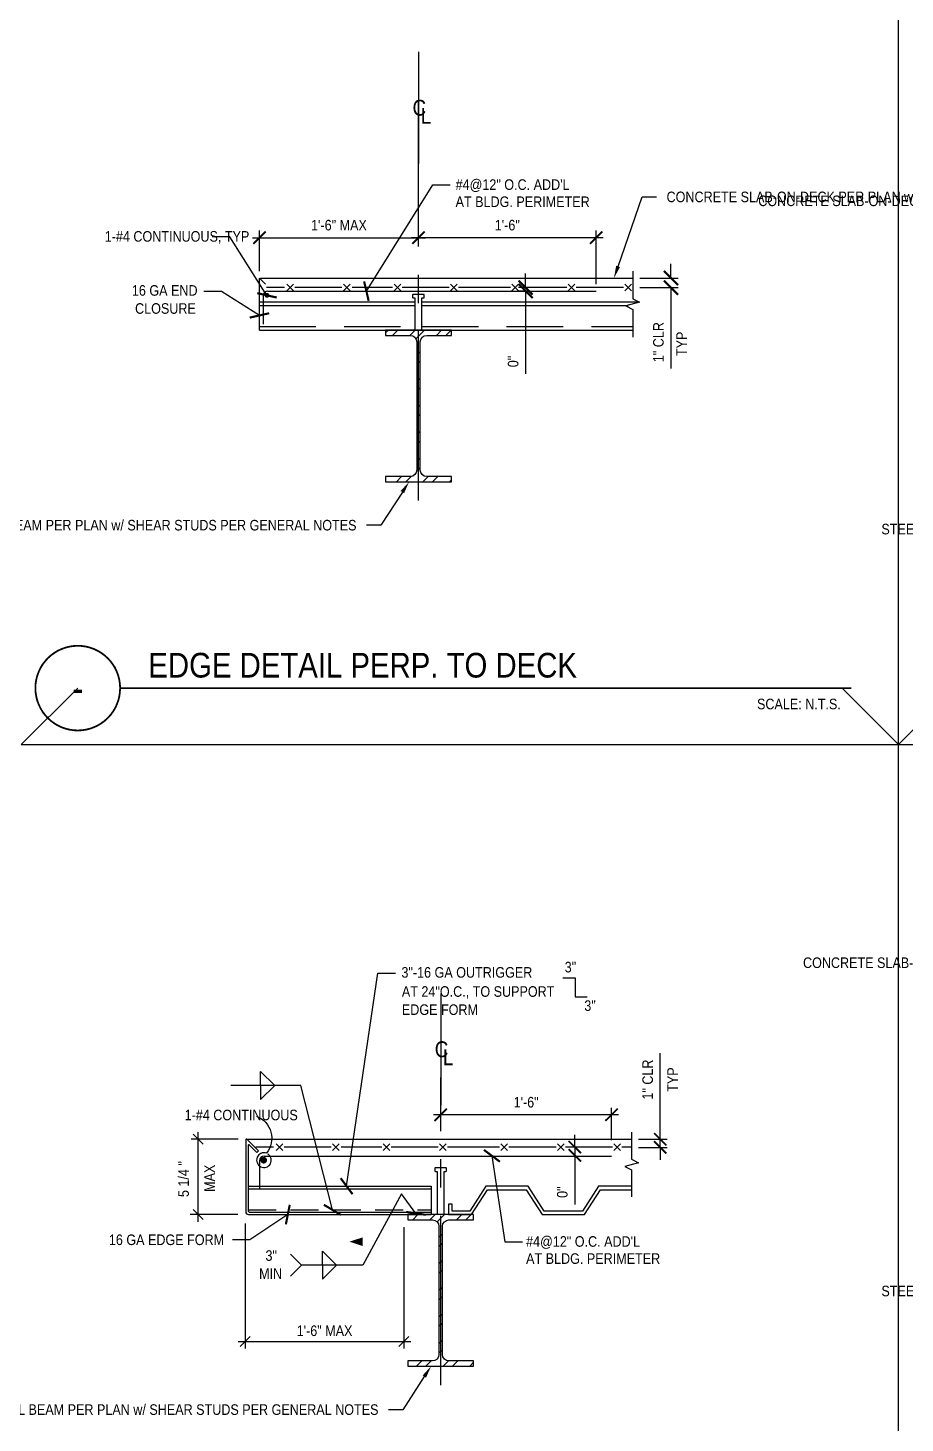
# Model space of a CAD drawing. Header units: inches. Extents: x -16404 to 14624, y -1591 to 16152.
# Drawn here: x -15611.1 to -15517.9, y 7735.9 to 7884.2 of the extents above; entities that cross this region are included whole.
import ezdxf
from ezdxf import colors
from ezdxf.entities.mleader import LeaderData, LeaderLine
from ezdxf.enums import TextEntityAlignment as Align
from ezdxf.math import Vec2, Vec3

# ---------------------------------------------------------------- set-up
doc = ezdxf.new("R2010")
doc.units = ezdxf.units.IN
doc.header["$LTSCALE"] = 24
doc.header["$MEASUREMENT"] = 0
for name, pattern in [('CENTER2', [1.125, 0.75, -0.125, 0.125, -0.125]), ('DASHED2', [0.375, 0.25, -0.125]), ('HIDDEN', [0.375, 0.25, -0.125]), ('HIDDEN2', [0.1875, 0.125, -0.0625])]:
    doc.linetypes.add(name, pattern=pattern)
doc.layers.get('0').update_dxf_attribs({"linetype": 'CONTINUOUS'})
doc.layers.get('DefPoints').update_dxf_attribs({"color": 251, "linetype": 'CONTINUOUS'})
for name, color, linetype in [('S-ANNO-DIMS', 2, 'CONTINUOUS'), ('S-ANNO-NOTE', 4, 'CONTINUOUS'), ('S-BOLT', 2, 'CONTINUOUS'), ('S-BREAK', 2, 'CONTINUOUS'), ('S-GRID', 1, 'CENTER2'), ('S-REBAR', 7, 'CONTINUOUS'), ('S-STEEL', 4, 'CONTINUOUS')]:
    doc.layers.add(name, color=color, linetype=linetype)
doc.layers.add('S-ANNO-GRID-NONPLOT', color=251, linetype='CONTINUOUS', plot=False)
doc.layers.add('S-HATCH1', color=1, linetype='CONTINUOUS', transparency=0.5)
doc.styles.add('Arial', font='arial.ttf', dxfattribs={"width": 0.85})
doc.dimstyles.new('DIM-12$0', dxfattribs={"dimscale": 12, "dimtxt": 0.09375, "dimasz": 0.109375, "dimexe": 0.0625, "dimexo": 0.0625, "dimgap": 0.0625, "dimtad": 1, "dimdec": 4, "dimzin": 11, "dimdsep": 46, "dimlunit": 4, "dimtxsty": 'Arial', "dimblk": 'ARCHTICK', "dimblk1": 'ARCHTICK', "dimblk2": 'ARCHTICK', "dimsah": 1, "dimcen": 0.125, "dimdle": 0.0625, "dimclrd": 256, "dimclre": 256, "dimclrt": 4, "dimadec": 0, "dimazin": 0, "dimtfac": 0.75, "dimtdec": 4, "dimtofl": 0, "dimtmove": 0, "dimatfit": 3, "dimldrblk": 'ARCHTICK', "dimfxl": 1, "dimfrac": 1, "dimtolj": 1, "dimtzin": 11, "dimarcsym": 0})
doc.dimstyles.new('DIM-12$7', dxfattribs={"dimscale": 12, "dimtxt": 0.09375, "dimasz": 0.125, "dimexe": 0.0625, "dimexo": 0.0625, "dimgap": 0.0625, "dimtad": 1, "dimdec": 4, "dimzin": 11, "dimdsep": 46, "dimlunit": 4, "dimtxsty": 'Arial', "dimblk": 'ARCHTICK', "dimcen": 0.125, "dimclrd": 256, "dimclre": 256, "dimclrt": 4, "dimadec": 0, "dimazin": 0, "dimtfac": 0.75, "dimtdec": 4, "dimtofl": 0, "dimtmove": 0, "dimatfit": 3, "dimldrblk": 'ARCHTICK', "dimfxl": 1, "dimfrac": 1, "dimtolj": 1, "dimtzin": 11, "dimarcsym": 0})
doc.dimstyles.new('DIM-12_Se', dxfattribs={"dimscale": 12, "dimtxt": 0.09375, "dimasz": 0.109375, "dimexe": 0.0625, "dimexo": 0.0625, "dimgap": 0.0625, "dimtad": 1, "dimdec": 4, "dimzin": 11, "dimdsep": 46, "dimlunit": 4, "dimtxsty": 'Arial', "dimblk": 'ARCHTICK', "dimcen": 0.125, "dimdle": 0.0625, "dimclrd": 256, "dimclre": 256, "dimclrt": 4, "dimadec": 0, "dimazin": 0, "dimtfac": 0.75, "dimtdec": 4, "dimtmove": 0, "dimatfit": 3, "dimfxl": 1, "dimfrac": 1, "dimtolj": 1, "dimtzin": 0, "dimarcsym": 0})

# ---------------------------------------------------------------- blocks, each defined once
blk = doc.blocks.new('_ARCHTICK')
at = {"color": 0, "linetype": 'ByBlock', "const_width": 0.15}
blk.add_lwpolyline([(-0.5, -0.5), (0.5, 0.5)], dxfattribs=at)
blk = doc.blocks.new('*D2207')
at = {"layer": 'DefPoints', "color": 0, "transparency": 16777216}
for p in [(-15567.28365387546, 7768.645623859916), (-15567.28365387546, 7768.645623859916), (-15549.12577620476, 7765.199669774657)]:
    blk.add_point(p, dxfattribs=at)
at = {"layer": 'S-ANNO-DIMS', "lineweight": -2, "transparency": 16777216}
for p, q in [((-15548.37577620476, 7768.645623859916), (-15568.03365387546, 7768.645623859916)), ((-15549.12577620476, 7765.949669774657), (-15549.12577620476, 7769.395623859916))]:
    blk.add_line(p, q, dxfattribs=at)
at = {"layer": 'S-ANNO-DIMS', "lineweight": -2, "transparency": 16777216, "xscale": 1.3125, "yscale": 1.3125, "zscale": 1.3125, "rotation": 180}
blk.add_blockref('_ARCHTICK', (-15567.28365387546, 7768.645623859916), dxfattribs=at)
at = {"layer": 'S-ANNO-DIMS', "lineweight": -2, "transparency": 16777216, "xscale": 1.3125, "yscale": 1.3125, "zscale": 1.3125}
blk.add_blockref('_ARCHTICK', (-15549.12577620476, 7768.645623859916), dxfattribs=at)
at = {"layer": 'S-ANNO-DIMS', "color": 4, "transparency": 16777216, "insert": (-15558.20471504011, 7769.970018471103), "char_height": 1.125, "attachment_point": 5, "style": 'Arial'}
blk.add_mtext('\\A1;1\'-6"', dxfattribs=at)
blk = doc.blocks.new('*D2208')
at = {"layer": 'DefPoints', "color": 0, "transparency": 16777216}
for p in [(-15569.64408357441, 7861.889608671833), (-15569.64408357441, 7861.889608671833), (-15550.77162009023, 7856.208190434157)]:
    blk.add_point(p, dxfattribs=at)
at = {"layer": 'S-ANNO-DIMS', "lineweight": -2, "transparency": 16777216}
for p, q in [((-15550.02162009023, 7861.889608671833), (-15570.39408357441, 7861.889608671833)), ((-15550.77162009023, 7856.958190434157), (-15550.77162009023, 7862.639608671833))]:
    blk.add_line(p, q, dxfattribs=at)
at = {"layer": 'S-ANNO-DIMS', "lineweight": -2, "transparency": 16777216, "xscale": 1.3125, "yscale": 1.3125, "zscale": 1.3125, "rotation": 180}
blk.add_blockref('_ARCHTICK', (-15569.64408357441, 7861.889608671833), dxfattribs=at)
at = {"layer": 'S-ANNO-DIMS', "lineweight": -2, "transparency": 16777216, "xscale": 1.3125, "yscale": 1.3125, "zscale": 1.3125}
blk.add_blockref('_ARCHTICK', (-15550.77162009023, 7861.889608671833), dxfattribs=at)
at = {"layer": 'S-ANNO-DIMS', "color": 4, "transparency": 16777216, "insert": (-15560.20785183232, 7863.21400328302), "char_height": 1.125, "attachment_point": 5, "style": 'Arial'}
blk.add_mtext('\\A1;1\'-6"', dxfattribs=at)
blk = doc.blocks.new('*D961')
at = {"layer": 'DefPoints', "color": 0, "transparency": 16777216}
for p in [(-15558.2597225907, 7856.20819043416), (-15557.44621832403, 7856.583192099554), (-15557.44621832403, 7856.20819043416)]:
    blk.add_point(p, dxfattribs=at)
at = {"layer": 'S-ANNO-DIMS', "lineweight": -2, "transparency": 16777216}
for p, q in [((-15558.2597225907, 7856.583192099554), (-15558.2597225907, 7858.083192099554)), ((-15558.19621832403, 7856.583192099554), (-15559.0097225907, 7856.583192099554)), ((-15558.19621832403, 7856.20819043416), (-15559.0097225907, 7856.20819043416)), ((-15558.2597225907, 7856.20819043416), (-15558.2597225907, 7847.425100544074))]:
    blk.add_line(p, q, dxfattribs=at)
at = {"layer": 'S-ANNO-DIMS', "lineweight": -2, "transparency": 16777216, "xscale": 1.5, "yscale": 1.5, "zscale": 1.5}
for p, rotation in [((-15558.2597225907, 7856.583192099554), 270), ((-15558.2597225907, 7856.20819043416), 90)]:
    blk.add_blockref('_ARCHTICK', p, dxfattribs=dict(at, rotation=rotation))
at = {"layer": 'S-ANNO-DIMS', "color": 4, "transparency": 16777216, "insert": (-15559.58411720188, 7848.724650765768), "char_height": 1.125, "attachment_point": 5, "rotation": 90, "style": 'Arial'}
blk.add_mtext('\\A1;0"', dxfattribs=at)
blk = doc.blocks.new('*D962')
at = {"layer": 'DefPoints', "color": 0, "transparency": 16777216}
for p in [(-15546.86994357441, 7857.594668206601), (-15546.86994357441, 7856.583192099554), (-15542.81226264691, 7856.583192099554)]:
    blk.add_point(p, dxfattribs=at)
at = {"layer": 'S-ANNO-DIMS', "lineweight": -2, "transparency": 16777216}
for p, q in [((-15542.81226264691, 7857.594668206601), (-15542.81226264691, 7859.094668206601)), ((-15546.11994357441, 7857.594668206601), (-15542.06226264691, 7857.594668206601)), ((-15546.11994357441, 7856.583192099554), (-15542.06226264691, 7856.583192099554)), ((-15542.81226264691, 7856.583192099554), (-15542.81226264691, 7847.98488463025))]:
    blk.add_line(p, q, dxfattribs=at)
at = {"layer": 'S-ANNO-DIMS', "lineweight": -2, "transparency": 16777216, "xscale": 1.5, "yscale": 1.5, "zscale": 1.5}
for p, rotation in [((-15542.81226264691, 7857.594668206601), 270), ((-15542.81226264691, 7856.583192099554), 90)]:
    blk.add_blockref('_ARCHTICK', p, dxfattribs=dict(at, rotation=rotation))
at = {"layer": 'S-ANNO-DIMS', "color": 4, "transparency": 16777216, "insert": (-15544.14394750365, 7850.784038364905), "char_height": 1.125, "attachment_point": 5, "rotation": 90, "style": 'Arial'}
blk.add_mtext('\\A1;1" CLR', dxfattribs=at)
blk = doc.blocks.new('CL-V12')
at = {"layer": 'DefPoints'}
blk.add_line((0, 5.936025320726912), (0, -5.936025320726912), dxfattribs=at)
at = {"layer": 'S-ANNO-NOTE', "color": 4, "char_height": 1.6875, "attachment_point": 5, "style": 'Arial'}
for s, insert, width in [('C', (0.0879226104952977, 0), 1.384716916780355), ('L', (0.7932882397290086, -0.8449597052604076), 1.059878922237381)]:
    blk.add_mtext(s, dxfattribs=dict(at, insert=insert, width=width))
blk = doc.blocks.new('_DotBlank')
at = {"color": 0, "lineweight": -2}
blk.add_line((-0.5, 0), (-1, 0), dxfattribs=at)
blk.add_circle((0, 0), 0.5, dxfattribs=at)
blk = doc.blocks.new('*U332')
at = {"const_width": 0.1875}
for points in [[(-4.5, 1.2e-15, -1), (4.5, 0, 3.732050807568882)], [(-4.5, 0, 1), (4.5, 0, -3.732050807568882)]]:
    blk.add_lwpolyline(points, format="xyb", dxfattribs=at)
blk.add_lwpolyline([(4.5, 0), (82.20909887525063, 0)], dxfattribs=at)
blk.add_circle((0, 0), 4.5)
at = {"style": 'Arial', "width": 0.85}
for tag, p in [('DWG_TITLE_1', (7.5, 6.1875)), ('DWG_TITLE_2', (7.5, 2.4375))]:
    blk.add_attdef(tag, text='', height=2.625, dxfattribs=at).set_placement(p, align=Align.MIDDLE_LEFT)
blk.add_attdef('#', text='', height=3, dxfattribs=at).set_placement((0, 0), align=Align.MIDDLE_CENTER)
blk.add_attdef('SCALE', text='', height=1.125, dxfattribs=at).set_placement((81.08409887525063, -1.125), align=Align.TOP_RIGHT)
blk = doc.blocks.new('W16x45')
at = {"layer": 'S-HATCH1'}
h = blk.add_hatch(dxfattribs=at)
h.set_pattern_fill('STEEL', color=256, scale=16, style=0)
h.set_pattern_definition([(45, (-250.4607083155943, -107.3444358688484), (-1.414213562373095, 1.414213562373095), []), (45, (-250.4607083155943, -106.3444358688484), (-1.414213562373095, 1.414213562373095), [])])
edge = h.paths.add_edge_path()
edge.add_line((3.499999743215994, -8.062499907108759), (3.499999743215994, -7.499999907108759))
edge.add_line((3.499999743215994, -7.499999907108759), (0.8749997432159944, -7.499999907108759))
edge.add_arc((0.8749997432159944, -6.812499907108759), 0.6875, 180, 270, ccw=False)
edge.add_line((0.1874997432159944, -6.812499907108759), (0.1874997432159944, 6.812500092891241))
edge.add_arc((0.8749997432159944, 6.812500092891241), 0.6875, 90, 180, ccw=False)
edge.add_line((0.8749997432159944, 7.500000092891241), (3.499999743215994, 7.500000092891241))
edge.add_line((3.499999743215994, 7.500000092891241), (3.499999743215994, 8.062500092891241))
edge.add_line((3.499999743215994, 8.062500092891241), (-3.500000256784006, 8.062500092891241))
edge.add_line((-3.500000256784006, 8.062500092891241), (-3.500000256784006, 7.500000092891241))
edge.add_line((-3.500000256784006, 7.500000092891241), (-0.8750002567840056, 7.500000092891241))
edge.add_arc((-0.8750002567840056, 6.812500092891241), 0.6875, 0, 90, ccw=False)
edge.add_line((-0.1875002567840056, 6.812500092891241), (-0.1875002567840056, -6.812499907108759))
edge.add_arc((-0.8750002567840056, -6.812499907108759), 0.6875, -90, 0, ccw=False)
edge.add_line((-0.8750002567840056, -7.499999907108759), (-3.500000256784006, -7.499999907108759))
edge.add_line((-3.500000256784006, -7.499999907108759), (-3.500000256784006, -8.062499907108759))
edge.add_line((-3.500000256784006, -8.062499907108759), (3.499999743215994, -8.062499907108759))
at = {"layer": 'S-STEEL'}
blk.add_lwpolyline([(3.499999743215994, -8.062499907108759), (3.499999743215994, -7.499999907108759), (0.8749997432159944, -7.499999907108759, -0.4142135623730958), (0.1874997432159944, -6.812499907108759), (0.1874997432159944, 6.812500092891241, -0.4142135623730958), (0.8749997432159944, 7.500000092891241), (3.499999743215994, 7.500000092891241), (3.499999743215994, 8.062500092891241), (-3.500000256784006, 8.062500092891241), (-3.500000256784006, 7.500000092891241), (-0.8750002567840056, 7.500000092891241, -0.4142135623730952), (-0.1875002567840056, 6.812500092891241), (-0.1875002567840056, -6.812499907108759, -0.4142135623730952), (-0.8750002567840056, -7.499999907108759), (-3.500000256784006, -7.499999907108759), (-3.500000256784006, -8.062499907108759)], format="xyb", close=True, dxfattribs=at)
blk = doc.blocks.new('*D2230')
at = {"layer": 'DefPoints', "color": 0, "transparency": 16777216}
for p in [(-15547.00151387544, 7766.039470102153), (-15547.00151387544, 7765.176601317372), (-15543.95558869582, 7766.039470102153)]:
    blk.add_point(p, dxfattribs=at)
at = {"layer": 'S-ANNO-DIMS', "lineweight": -2, "transparency": 16777216}
for p, q in [((-15543.95558869582, 7766.039470102153), (-15543.95558869582, 7775.184159551087)), ((-15546.25151387544, 7766.039470102153), (-15543.20558869582, 7766.039470102153)), ((-15546.25151387544, 7765.176601317372), (-15543.20558869582, 7765.176601317372)), ((-15543.95558869582, 7765.176601317372), (-15543.95558869582, 7766.039470102153)), ((-15543.95558869582, 7765.176601317372), (-15543.95558869582, 7763.864101317372))]:
    blk.add_line(p, q, dxfattribs=at)
at = {"layer": 'S-ANNO-DIMS', "lineweight": -2, "transparency": 16777216, "xscale": 1.3125, "yscale": 1.3125, "zscale": 1.3125}
for p, rotation in [((-15543.95558869582, 7766.039470102153), 270), ((-15543.95558869582, 7765.176601317372), 90)]:
    blk.add_blockref('_ARCHTICK', p, dxfattribs=dict(at, rotation=rotation))
at = {"layer": 'S-ANNO-DIMS', "color": 4, "transparency": 16777216, "char_height": 1.125, "attachment_point": 5, "rotation": 90, "style": 'Arial'}
for s, insert in [('\\A1;1" CLR', (-15545.28727355256, 7772.385005816438)), ('\\A1;TYP', (-15542.64308869581, 7772.385005816438))]:
    blk.add_mtext(s, dxfattribs=dict(at, insert=insert))
blk = doc.blocks.new('*D2231')
at = {"layer": 'DefPoints', "color": 0, "transparency": 16777216}
for p in [(-15553.03041157977, 7765.199669774661), (-15553.03041157977, 7764.33680098988), (-15553.03041157977, 7764.33680098988)]:
    blk.add_point(p, dxfattribs=at)
at = {"layer": 'S-ANNO-DIMS', "lineweight": -2, "transparency": 16777216}
for p, q in [((-15553.03041157977, 7765.199669774661), (-15553.03041157977, 7766.512169774661)), ((-15553.03041157977, 7765.199669774661), (-15553.03041157977, 7764.33680098988)), ((-15553.03041157977, 7764.33680098988), (-15553.03041157977, 7759.11270054649))]:
    blk.add_line(p, q, dxfattribs=at)
at = {"layer": 'S-ANNO-DIMS', "lineweight": -2, "transparency": 16777216, "xscale": 1.3125, "yscale": 1.3125, "zscale": 1.3125}
for p, rotation in [((-15553.03041157977, 7765.199669774661), 270), ((-15553.03041157977, 7764.33680098988), 90)]:
    blk.add_blockref('_ARCHTICK', p, dxfattribs=dict(at, rotation=rotation))
at = {"layer": 'S-ANNO-DIMS', "color": 4, "transparency": 16777216, "insert": (-15554.35480619095, 7760.412250768185), "char_height": 1.125, "attachment_point": 5, "rotation": 90, "style": 'Arial'}
blk.add_mtext('\\A1;0"', dxfattribs=at)
blk = doc.blocks.new('*D2232')
at = {"layer": 'DefPoints', "color": 0, "transparency": 16777216}
for p in [(-15569.64408357441, 7861.889608671833), (-15569.64408357441, 7861.889608671833), (-15586.54393757441, 7857.594683206596)]:
    blk.add_point(p, dxfattribs=at)
at = {"layer": 'S-ANNO-DIMS', "lineweight": -2, "transparency": 16777216}
for p, q in [((-15587.29393757441, 7861.889608671833), (-15568.89408357441, 7861.889608671833)), ((-15586.54393757441, 7858.344683206596), (-15586.54393757441, 7862.639608671833))]:
    blk.add_line(p, q, dxfattribs=at)
at = {"layer": 'S-ANNO-DIMS', "lineweight": -2, "transparency": 16777216, "xscale": 1.3125, "yscale": 1.3125, "zscale": 1.3125, "rotation": 180}
blk.add_blockref('_ARCHTICK', (-15586.54393757441, 7861.889608671833), dxfattribs=at)
at = {"layer": 'S-ANNO-DIMS', "lineweight": -2, "transparency": 16777216, "xscale": 1.3125, "yscale": 1.3125, "zscale": 1.3125}
blk.add_blockref('_ARCHTICK', (-15569.64408357441, 7861.889608671833), dxfattribs=at)
at = {"layer": 'S-ANNO-DIMS', "color": 4, "transparency": 16777216, "insert": (-15578.09401057441, 7863.21400328302), "char_height": 1.125, "attachment_point": 5, "style": 'Arial'}
blk.add_mtext('\\A1;1\'-6" MAX', dxfattribs=at)
blk = doc.blocks.new('Se_24x36_DETAILS_GRID')
for p, q in [((23.30227471881284, 7.666666666666725), (23.30227471881284, 15.3333333333334)), ((15.53484981254195, 7.666666666666777), (16.034849812564, 8.166666666688936)), ((23.3022747188129, 7.666666666666777), (23.80227471883495, 8.166666666688936)), ((15.53484981254189, 7.666666666666725), (23.30227471881284, 7.666666666666721)), ((23.30227471881284, 7.666666666666725), (31.06969962508379, 7.666666666666721)), ((23.30227471881284, 5.151434834260726e-14), (23.30227471881284, 7.666666666666725))]:
    blk.add_line(p, q)
at = {"linetype": 'DASHED2', "ltscale": 0.5}
blk.add_line((23.30227471881284, 7.66666666666672), (22.80227471879079, 8.166666666688881), dxfattribs=at)

msp = doc.modelspace()

# ---------------------------------------------------------------- linework, layer by layer
at = {"layer": 'S-ANNO-DIMS'}
for p, q in [((-15593.5798834397, 7766.569800188044), (-15592.51922326791, 7765.509140016285)), ((-15593.0495533538, 7757.255045085337), (-15593.0495533538, 7766.78947010215)), ((-15588.80309987545, 7766.03947010215), (-15593.7995533538, 7766.03947010215)), ((-15588.8348350852, 7758.048771788111), (-15593.89378856355, 7758.048771788111)), ((-15592.51922326791, 7757.518441702216), (-15593.5798834397, 7758.579101874005)), ((-15588.05309987545, 7757.09487318743), (-15588.05309987545, 7743.803047987581)), ((-15571.19699587545, 7756.698902616458), (-15571.19699587545, 7743.803047987581)), ((-15588.80309987545, 7744.553047987581), (-15570.44699587545, 7744.553047987581)), ((-15588.58342996135, 7744.022717901687), (-15587.52276978956, 7745.083378073475)), ((-15570.66666578955, 7745.083378073475), (-15571.72732596134, 7744.022717901687))]:
    msp.add_line(p, q, dxfattribs=at)
at = {"layer": 'S-ANNO-NOTE'}
for points in [[(-15586.42510309536, 7771.75565967174), (-15586.42510309536, 7773.25565967174), (-15584.92510309536, 7771.75565967174)], [(-15586.42510309536, 7771.75565967174), (-15586.42510309536, 7770.25565967174), (-15584.92510309536, 7771.75565967174)], [(-15547.00151387544, 7766.78947010215), (-15547.00151387544, 7763.911686359329), (-15546.27707033756, 7763.543303747668), (-15547.72595883941, 7763.155074293004), (-15547.00151387544, 7762.786686359329), (-15547.00151387544, 7759.908902616479)], [(-15583.26000734523, 7751.481434430148), (-15582.08342002018, 7752.658021755203), (-15583.26000734523, 7753.834609080258)], [(-15579.8417412258, 7752.658021755203), (-15579.8417412258, 7754.158021755203), (-15578.3417412258, 7752.658021755203)], [(-15579.8417412258, 7752.658021755203), (-15579.8417412258, 7751.158021755203), (-15578.3417412258, 7752.658021755203)]]:
    msp.add_lwpolyline(points, dxfattribs=at)
at = {"layer": 'S-ANNO-NOTE', "color": 2}
msp.add_lwpolyline([(-15586.84374605317, 7768.480397736282, -0.5135644498658031), (-15585.80631534348, 7764.561325788271, 2.102326879691184), (-15585.38088569697, 7763.420561349841, 0.3827383895596289), (-15585.65968193917, 7764.488042809512)], format="xyb", dxfattribs=at)
at = {"layer": 'S-ANNO-NOTE'}
msp.add_lwpolyline([(-15576.97640107048, 7755.144991540211, 0, 0.9375, 0), (-15575.56686213927, 7755.144991540211, 0, 0, 0), (-15575.56686213927, 7752.658021755203, 0, 0, 0)], format="xyseb", dxfattribs=at)
at = {"layer": 'S-BOLT'}
msp.add_lwpolyline([(-15566.9147278755, 7758.033902616479), (-15566.9147278755, 7762.623459102156), (-15566.7272278755, 7762.623459102156, 0.414214), (-15566.6647278755, 7762.685959102156), (-15566.6647278755, 7762.935959102156, 0.414214), (-15566.7272278755, 7762.998459102156), (-15566.9147278755, 7762.998459102156), (-15567.8522278755, 7762.998459102156, 0.414214), (-15567.9147278755, 7762.935959102156), (-15567.9147278755, 7762.685959102156, 0.414214), (-15567.8522278755, 7762.623459102156), (-15567.6647278755, 7762.623459102156), (-15567.6647278755, 7758.033902616479)], format="xyb", dxfattribs=at)
at = {"layer": 'S-BREAK'}
msp.add_lwpolyline([(-15546.8699435744, 7858.344668206598), (-15546.8699435744, 7855.389852706597), (-15546.14550003656, 7855.021470094957), (-15547.59438853831, 7854.633240640297), (-15546.8699435744, 7854.264852706597), (-15546.8699435744, 7851.310037206596)], dxfattribs=at)
at = {"layer": 'S-GRID', "color": 1, "linetype": 'CENTER2'}
for p, q in [((-15569.64408357441, 7833.935037206596), (-15569.64408357441, 7876.400322206594)), ((-15567.28365387546, 7739.908902616479), (-15567.28365387546, 7772.593745477573))]:
    msp.add_line(p, q, dxfattribs=at)
at = {"layer": 'S-REBAR', "linetype": 'Continuous'}
for p, q in [((-15586.13593344723, 7855.708190434157), (-15586.13593344723, 7852.682787487486)), ((-15585.63593344723, 7856.208190434157), (-15550.77162009023, 7856.208190434157)), ((-15586.53672687684, 7763.756612110082), (-15586.53672687684, 7760.731209163411)), ((-15586.03672687684, 7764.256612110082), (-15549.12577620476, 7764.256612110082))]:
    msp.add_line(p, q, dxfattribs=at)
at = {"layer": 'S-REBAR'}
for p, q in [((-15583.87885947924, 7856.583192099551), (-15585.77913632346, 7856.583192099551)), ((-15583.62571080379, 7856.229638708958), (-15582.9186040226, 7856.936745490143)), ((-15582.9186040226, 7856.229638708958), (-15583.62571080379, 7856.936745490143)), ((-15577.7721574132, 7856.583192099551), (-15582.7721574132, 7856.583192099551)), ((-15577.62571080379, 7856.229638708958), (-15576.9186040226, 7856.936745490143)), ((-15576.9186040226, 7856.229638708958), (-15577.62571080379, 7856.936745490143)), ((-15571.53583304304, 7856.229638708958), (-15572.24293982423, 7856.936745490143)), ((-15572.24293982423, 7856.229638708958), (-15571.53583304304, 7856.936745490143)), ((-15566.38938643363, 7856.583192099551), (-15571.38938643363, 7856.583192099551)), ((-15565.53583304304, 7856.229638708958), (-15566.24293982423, 7856.936745490143)), ((-15566.24293982423, 7856.229638708958), (-15565.53583304304, 7856.936745490143)), ((-15559.72778780808, 7856.229638708958), (-15559.02068102689, 7856.936745490143)), ((-15559.02068102689, 7856.229638708958), (-15559.72778780808, 7856.936745490143)), ((-15553.87423441749, 7856.583192099551), (-15558.87423441749, 7856.583192099551)), ((-15553.72778780808, 7856.229638708958), (-15553.02068102689, 7856.936745490143)), ((-15553.02068102689, 7856.229638708958), (-15553.72778780808, 7856.936745490143)), ((-15547.87423441749, 7856.583192099551), (-15552.87423441749, 7856.583192099551)), ((-15547.72778780808, 7856.229638708958), (-15547.02068102689, 7856.936745490143)), ((-15547.02068102689, 7856.229638708958), (-15547.72778780808, 7856.936745490143)), ((-15546.8699435744, 7856.583192099551), (-15546.87423441749, 7856.583192099551)), ((-15585.03503664152, 7765.199669774657), (-15586.93531348568, 7765.199669774657)), ((-15584.0747811849, 7764.846116384061), (-15584.78188796609, 7765.553223165253)), ((-15584.78188796609, 7764.846116384061), (-15584.0747811849, 7765.553223165253)), ((-15578.92833457549, 7765.199669774657), (-15583.92833457549, 7765.199669774657)), ((-15578.0747811849, 7764.846116384061), (-15578.78188796609, 7765.553223165253)), ((-15578.78188796609, 7764.846116384061), (-15578.0747811849, 7765.553223165253)), ((-15573.39911698655, 7764.846116384061), (-15572.69201020535, 7765.553223165253)), ((-15572.69201020535, 7764.846116384061), (-15573.39911698655, 7765.553223165253)), ((-15567.54556359595, 7765.199669774657), (-15572.54556359595, 7765.199669774657)), ((-15566.69201020535, 7764.846116384061), (-15567.39911698655, 7765.553223165253)), ((-15567.39911698655, 7764.846116384061), (-15566.69201020535, 7765.553223165253)), ((-15560.17685818916, 7764.846116384061), (-15560.88396497036, 7765.553223165253)), ((-15560.88396497036, 7764.846116384061), (-15560.17685818916, 7765.553223165253)), ((-15555.03041157976, 7765.199669774657), (-15560.03041157976, 7765.199669774657)), ((-15554.17685818916, 7764.846116384061), (-15554.88396497036, 7765.553223165253)), ((-15554.88396497036, 7764.846116384061), (-15554.17685818916, 7765.553223165253)), ((-15549.03041157976, 7765.199669774657), (-15554.03041157976, 7765.199669774657)), ((-15548.17685818916, 7764.846116384061), (-15548.88396497036, 7765.553223165253)), ((-15548.88396497036, 7764.846116384061), (-15548.17685818916, 7765.553223165253)), ((-15547.00151387544, 7765.199669774657), (-15548.03041157976, 7765.199669774657))]:
    msp.add_line(p, q, dxfattribs=at)
for points, const_width in [([(-15585.86891896446, 7855.758272994749, 1), (-15585.61491571446, 7855.758272994749, 1)], 0.254004), ([(-15586.26524243725, 7763.806694670674, 1), (-15585.91368043725, 7763.806694670674, 1)], 0.351563)]:
    msp.add_lwpolyline(points, format="xyb", close=True, dxfattribs=dict(at, const_width=const_width))
for points in [[(-15572.38938643363, 7856.583192099551), (-15576.69226815185, 7856.583192099551)], [(-15559.87423441749, 7856.583192099551), (-15562.37423441749, 7856.583192099551), (-15565.38938643363, 7856.583192099551)], [(-15573.54556359595, 7765.199669774657), (-15577.8484453141, 7765.199669774657)], [(-15561.03041157976, 7765.199669774657), (-15563.53041157976, 7765.199669774657), (-15566.54556359595, 7765.199669774657)]]:
    msp.add_lwpolyline(points, dxfattribs=at)
at = {"layer": 'S-REBAR', "linetype": 'Continuous'}
for centre in [(-15585.63593344723, 7855.708190434157), (-15586.03672687684, 7763.756612110082)]:
    msp.add_arc(centre, 0.5, 90, 180, dxfattribs=at)
at = {"layer": 'S-STEEL', "color": 3, "linetype": 'Continuous'}
for p, q in [((-15586.54393757441, 7852.060037206596), (-15586.54393757441, 7857.594683206596)), ((-15586.54393757441, 7857.594683206596), (-15585.88502357441, 7856.935769206596)), ((-15586.41570857441, 7857.594668206598), (-15546.8699435744, 7857.594668206598)), ((-15588.005982414, 7766.03947010215), (-15547.00151387544, 7766.03947010215)), ((-15587.755982414, 7761.033902616479), (-15568.30936146295, 7761.033902616479)), ((-15587.755982414, 7760.783902616479), (-15568.30936146295, 7760.783902616479)), ((-15587.55598241405, 7758.283902616479), (-15568.30936146295, 7758.283902616479))]:
    msp.add_line(p, q, dxfattribs=at)
at = {"layer": 'S-STEEL', "linetype": 'Continuous'}
for p, q in [((-15586.54393757441, 7855.069448206595), (-15570.02515757441, 7855.069448206595)), ((-15586.54393757441, 7854.694448206595), (-15570.02515757441, 7854.694448206595)), ((-15569.27515757441, 7855.069448206595), (-15546.23985148484, 7855.069448206595)), ((-15569.27515757441, 7854.694448206595), (-15547.36595935045, 7854.694448206595)), ((-15586.54393757441, 7852.060037206596), (-15546.8699435744, 7852.060037206596))]:
    msp.add_line(p, q, dxfattribs=at)
at = {"layer": 'S-STEEL', "linetype": 'HIDDEN'}
for p, q in [((-15586.54393757441, 7852.430037206595), (-15570.02515757441, 7852.430037206595)), ((-15569.27515757441, 7852.430037206595), (-15546.8699435744, 7852.430037206595))]:
    msp.add_line(p, q, dxfattribs=at)
at = {"layer": 'S-STEEL', "color": 4}
for p, q in [((-15554.30881538766, 7783.217601050891), (-15552.98952158994, 7783.217601050891)), ((-15552.98952158994, 7783.217601050891), (-15552.98952158994, 7781.192518731586)), ((-15552.98952158994, 7781.192518731586), (-15551.71734525368, 7781.192518731586))]:
    msp.add_line(p, q, dxfattribs=at)
at = {"layer": 'S-STEEL', "color": 4, "linetype": 'Continuous'}
for p, q in [((-15588.005982414, 7765.943267317699), (-15588.005982414, 7758.333902616468)), ((-15586.63921101135, 7764.81791727132), (-15587.83527173591, 7766.013977995818)), ((-15587.755982414, 7765.363856062736), (-15587.755982414, 7758.483902616462)), ((-15586.81598770665, 7764.641140576022), (-15587.60234280373, 7765.427495673043))]:
    msp.add_line(p, q, dxfattribs=at)
at = {"layer": 'S-STEEL'}
for p, q in [((-15586.81598770665, 7764.641140576022), (-15586.63921101135, 7764.81791727132)), ((-15587.70598241396, 7758.033902616479), (-15568.30936146295, 7758.033902616479))]:
    msp.add_line(p, q, dxfattribs=at)
at = {"layer": 'S-STEEL', "color": 3}
msp.add_line((-15568.30936146295, 7761.033902616479), (-15568.30936146295, 7758.033902616479), dxfattribs=at)
at = {"layer": 'S-STEEL', "color": 3, "linetype": 'HIDDEN2'}
msp.add_line((-15587.755982414, 7758.533902616479), (-15568.30936146295, 7758.533902616479), dxfattribs=at)
at = {"layer": 'S-STEEL'}
msp.add_lwpolyline([(-15569.27515757441, 7852.060037206596), (-15569.27515757441, 7855.486668241591), (-15569.08765757441, 7855.486668241591, 0.414214), (-15569.02515757441, 7855.549168241591), (-15569.02515757441, 7855.799168241591, 0.414214), (-15569.08765757441, 7855.861668241591), (-15569.27515757441, 7855.861668241591), (-15570.21265757441, 7855.861668241591, 0.4142140000000001), (-15570.27515757441, 7855.799168241591), (-15570.27515757441, 7855.549168241591, 0.4142140000000001), (-15570.21265757441, 7855.486668241591), (-15570.02515757441, 7855.486668241591), (-15570.02515757441, 7852.060037206596)], format="xyb", dxfattribs=at)
for points in [[(-15564.20531735674, 7758.408902616479), (-15566.06414258934, 7758.408902616479), (-15566.06414258934, 7759.147158975428), (-15566.43914258934, 7759.147158975428), (-15566.43914258934, 7758.033902616479), (-15564.00164258934, 7758.033902616479), (-15562.29796782194, 7760.658902616479), (-15558.20531735674, 7760.658902616479), (-15556.50164258934, 7758.033902616479), (-15552.00164258934, 7758.033902616479), (-15550.29796782194, 7760.658902616479), (-15547.00151387544, 7760.658902616479)], [(-15547.00151387544, 7761.033902616479), (-15550.50164258934, 7761.033902616479), (-15552.20531735674, 7758.408902616479), (-15556.29796782194, 7758.408902616479), (-15558.00164258934, 7761.033902616479), (-15562.50164258934, 7761.033902616479), (-15564.20531735674, 7758.408902616479)]]:
    msp.add_lwpolyline(points, dxfattribs=at)
at = {"layer": 'S-STEEL', "color": 4, "linetype": 'Continuous'}
for centre, radius, start, end in [((-15587.90598241403, 7765.943267317699), 0.1, 45.00000000013819, 180), ((-15587.66598241404, 7765.363856062736), 0.09, 45.00000000013819, 180), ((-15587.70598241396, 7758.333902616468), 0.3, 180, 270), ((-15587.55598241405, 7758.483902616462), 0.2, 180, 270)]:
    msp.add_arc(centre, radius, start, end, dxfattribs=at)

# ---------------------------------------------------------------- block references
at = {"layer": 'S-ANNO-GRID-NONPLOT', "xscale": 12, "yscale": 12, "zscale": 12}
msp.add_blockref('Se_24x36_DETAILS_GRID', (-15798.26811395953, 7715.999999999998), dxfattribs=at)
at = {"layer": 'S-ANNO-NOTE'}
for p in [(-15569.64408357441, 7875.694156021948), (-15567.28365387546, 7775.5943503302)]:
    msp.add_blockref('CL-V12', p, dxfattribs=at)
msp.add_blockref('*U332', (-15605.84991620876, 7814.000000000268), dxfattribs=at).add_auto_attribs({'#': '-', 'DWG_TITLE_2': 'EDGE DETAIL PERP. TO DECK', 'SCALE': 'SCALE: N.T.S.'})
at = {"layer": 'S-STEEL'}
for p in [(-15569.64408331762, 7843.997537113705), (-15567.28365361868, 7749.971402523589)]:
    msp.add_blockref('W16x45', p, dxfattribs=at)

# ---------------------------------------------------------------- texts
at = {"layer": 'S-ANNO-NOTE', "color": 4, "linetype": 'Continuous', "style": 'Arial', "width": 0.85}
for s, p in [('#4@12" O.C. ADD\'L', (-15565.69864333685, 7866.970055777106)), ('AT BLDG. PERIMETER', (-15565.69864333685, 7865.148627205678)), ('#4@12" O.C. ADD\'L', (-15558.20867492416, 7754.610131240991)), ('AT BLDG. PERIMETER', (-15558.20867492416, 7752.788702669563))]:
    msp.add_text(s, height=1.125, dxfattribs=at).set_placement(p)
at = {"layer": 'S-ANNO-NOTE', "style": 'Arial', "width": 0.85}
for s, p in [('1-#4 CONTINUOUS, TYP', (-15602.98141924612, 7861.46422339147)), ('16 GA END', (-15600.09907528764, 7855.718400472701)), ('CLOSURE', (-15599.76060236994, 7853.799345200924)), ('3"-16 GA OUTRIGGER ', (-15571.45635926467, 7783.216949024797)), ('3"', (-15554.10981286352, 7783.777148273663)), ('AT 24"O.C., TO SUPPORT', (-15571.40924151637, 7781.182584201574)), ('EDGE FORM', (-15571.40924151637, 7779.254012772994)), ('3"', (-15552.02234781266, 7779.681052041479)), ('1-#4 CONTINUOUS', (-15594.49362097413, 7768.05546538579)), ('16 GA EDGE FORM ', (-15602.54338309343, 7754.789095364605)), ('3"', (-15585.90089950198, 7753.109177689336)), ('MIN', (-15586.57864400372, 7751.180606260757))]:
    msp.add_text(s, height=1.125, dxfattribs=at).set_placement(p)
at = {"layer": 'S-ANNO-NOTE', "color": 4, "linetype": 'Continuous', "style": 'Arial', "width": 0.85}
msp.add_text('TYP', height=1.125, rotation=90, dxfattribs=at).set_placement((-15541.12479659513, 7849.304380250031))
at = {"layer": 'S-ANNO-NOTE', "style": 'Arial', "width": 0.85}
for s, p in [('5 1/4 "', (-15594.0416168645, 7759.890084767575)), ('MAX', (-15591.27928676701, 7760.441189728014))]:
    msp.add_text(s, height=1.125, rotation=90, dxfattribs=at).set_placement(p)
msp.add_text('1\'-6" MAX', height=1.125, dxfattribs=at).set_placement((-15579.62504787545, 7745.115547987581), align=Align.CENTER)

# ---------------------------------------------------------------- dimensions: what is measured, and where the dimension line sits
at = {"layer": 'S-ANNO-DIMS'}
dim = msp.add_linear_dim(base=(-15569.64408357441, 7861.889608671833), p1=(-15586.54393757441, 7857.594683206596), p2=(-15569.64408357441, 7861.889608671833), angle=180, text='1\'-6" MAX', dimstyle='DIM-12_Se', dxfattribs=at)
dim.commit()
dim.dimension.update_dxf_attribs({"geometry": '*D2232', "text_midpoint": (-15578.09401057441, 7863.21400328302)})
for base, p1, p2, picture, middle in [((-15569.64408357441, 7861.889608671833), (-15550.77162009023, 7856.208190434157), (-15569.64408357441, 7861.889608671833), '*D2208', (-15560.20785183232, 7863.21400328302)), ((-15567.28365387546, 7768.645623859916), (-15549.12577620476, 7765.199669774657), (-15567.28365387546, 7768.645623859916), '*D2207', (-15558.20471504011, 7769.970018471103))]:
    dim = msp.add_linear_dim(base=base, p1=p1, p2=p2, text='1\'-6"', dimstyle='DIM-12_Se', dxfattribs=at)
    dim.commit()
    dim.dimension.update_dxf_attribs({"geometry": picture, "text_midpoint": middle})
dim = msp.add_linear_dim(base=(-15542.81226264691, 7856.583192099554), p1=(-15546.8699435744, 7857.594668206598), p2=(-15546.8699435744, 7856.583192099551), angle=90, text='1" CLR', dimstyle='DIM-12$0', override={"dimasz": 0.125, "dimsah": 0, "dimdle": 0}, dxfattribs=at)
dim.commit()
dim.dimension.update_dxf_attribs({"geometry": '*D962', "text_midpoint": (-15544.14394750365, 7850.784038364905)})
dim = msp.add_linear_dim(base=(-15558.2597225907, 7856.20819043416), p1=(-15557.44621832402, 7856.583192099551), p2=(-15557.44621832402, 7856.208190434157), angle=90, text='0"', dimstyle='DIM-12$0', override={"dimasz": 0.125, "dimsah": 0, "dimdle": 0}, dxfattribs=at)
dim.commit()
dim.dimension.update_dxf_attribs({"geometry": '*D961', "text_midpoint": (-15558.25972259069, 7848.724650765768), "dimtype": 160})
for base, p1, p2, angle, text, picture, middle in [((-15543.95558869582, 7766.039470102153), (-15547.00151387544, 7765.176601317368), (-15547.00151387544, 7766.03947010215), 90, '1" CLR\\XTYP', '*D2230', (-15543.95558869581, 7772.385005816438)), ((-15553.03041157977, 7764.33680098988), (-15553.03041157976, 7765.199669774657), (-15553.03041157976, 7764.336800989876), 270, '0"', '*D2231', (-15553.03041157976, 7760.412250768185))]:
    dim = msp.add_linear_dim(base=base, p1=p1, p2=p2, angle=angle, text=text, dimstyle='DIM-12_Se', dxfattribs=at)
    dim.commit()
    dim.dimension.update_dxf_attribs({"geometry": picture, "text_midpoint": middle, "dimtype": 160})

# ---------------------------------------------------------------- leaders
for points in [[(-15575.1818175421, 7856.208190434157), (-15568.13673680003, 7867.517788281372), (-15566.27214566435, 7867.517788281372)], [(-15585.74191733946, 7855.758272994749), (-15589.70430310808, 7861.985354795418), (-15591.56889424375, 7861.985354795418)], [(-15586.54393757441, 7853.623789536678), (-15590.57235429161, 7856.177946786803), (-15592.43694542729, 7856.177946786803)], [(-15577.28331714444, 7761.049960396608), (-15573.95228304915, 7783.710562938627), (-15572.08769191347, 7783.710562938627)], [(-15578.79177348696, 7758.533902616479), (-15582.15022400883, 7771.75565967174), (-15589.59952933409, 7771.75565967174)], [(-15561.83879595958, 7764.276748142728), (-15560.47357785054, 7755.13256063967), (-15558.60898671487, 7755.13256063967)], [(-15569.90913353115, 7758.159215631057), (-15571.45289637078, 7760.23893342712), (-15575.56686213927, 7752.658021755203), (-15582.08342002018, 7752.658021755203)], [(-15583.53096663992, 7758.033902616479), (-15587.55027763321, 7755.333709625184), (-15589.41486876888, 7755.333709625184)]]:
    msp.add_leader(points, dimstyle='DIM-12$7', dxfattribs=at)
at = {"layer": 'S-ANNO-NOTE'}
ml = msp.add_multileader_mtext('Standard', dxfattribs=at)
ml.set_content('\\A1;{\\C4;SLAB OPENINGS\\PSEE PLAN}', color=4, style='Arial')
ml.set_leader_properties(color=2)
ml.set_arrow_properties(name='DOTBLANK')
ml.build(insert=Vec2(0, 0))
ml.multileader.update_dxf_attribs({"dogleg_length": 0.36, "arrow_head_size": 1.875, "scale": 12})
ctx = ml.context
ctx.base_point, ctx.scale, ctx.char_height, ctx.arrow_head_size, ctx.landing_gap_size, ctx.plane_origin = Vec3(-15649.22025888821, 7871.238355979977), 12, 1.125, 1.875, 1.08, Vec3(-15690.64151430758, 8157.082772592125)
notes = []
notes.append((ctx, [(0, (1, 1, 0), (-15650.72025888821, 7871.238355979977), (1, 0), 1.500000000000007, [(0, [(-15654.04441750692, 7863.368211247477)], 0, [])])]))
ctx.mtext.insert, ctx.mtext.width, ctx.mtext.defined_height, ctx.mtext.flow_direction = Vec3(-15648.14025888821, 7871.810448408355), 32.72069158077921, 3.774266488824606, 5
ml = msp.add_multileader_mtext('Standard', dxfattribs=at)
ml.set_content('\\A1;CONCRETE SLAB-ON-DECK PER PLAN w/ WWF PER GENERAL NOTES', color=4, style='Arial')
ml.set_leader_properties(color=2)
ml.build(insert=Vec2(0, 0))
ml.multileader.update_dxf_attribs({"dogleg_length": 0.36, "arrow_head_size": 1.3125, "scale": 12})
ctx = ml.context
ctx.base_point, ctx.scale, ctx.char_height, ctx.arrow_head_size, ctx.landing_gap_size, ctx.plane_origin = Vec3(-15507.31575050552, 7865.7964735495), 12, 1.125, 1.3125, 1.08, Vec3(-15446.23094035441, 7563.46165170344)
ctx.text_align_type = 2
notes.append((ctx, [(0, (1, 1, 0), (-15485.83662533498, 7865.7964735495), (-1, 0), 1.500000000000007, [(0, [(-15482.82803715507, 7857.176213048088)], 0, [])])]))
ctx.mtext.insert, ctx.mtext.width, ctx.mtext.alignment, ctx.mtext.flow_direction = Vec3(-15488.41662533498, 7866.368565977878), 17.89690825375171, 3, 5
ml = msp.add_multileader_mtext('Standard', dxfattribs=at)
ml.set_content('\\A1;CONCRETE SLAB-ON-DECK PER PLAN w/ WWF PER GENERAL NOTES', color=4, style='Arial')
ml.set_leader_properties(color=2)
ml.build(insert=Vec2(0, 0))
ml.multileader.update_dxf_attribs({"dogleg_length": 0.36, "arrow_head_size": 1.3125, "scale": 12})
ctx = ml.context
ctx.base_point, ctx.scale, ctx.char_height, ctx.arrow_head_size, ctx.landing_gap_size, ctx.plane_origin = Vec3(-15544.36135539449, 7866.214928708009), 12, 1.125, 1.3125, 1.08, Vec3(-15585.46704037507, 7563.88010686195)
notes.append((ctx, [(0, (1, 1, 0), (-15545.86135539449, 7866.214928708009), (1, 0), 1.500000000000007, [(0, [(-15548.8699435744, 7857.594668206598)], 0, [])])]))
ctx.mtext.insert, ctx.mtext.width, ctx.mtext.flow_direction = Vec3(-15543.28135539449, 7866.787021136387), 17.89690825375171, 5
ml = msp.add_multileader_mtext('Standard', dxfattribs=at)
ml.set_content('\\A1;STEEL BEAM PER PLAN w/ SHEAR STUDS PER GENERAL NOTES', color=4, style='Arial')
ml.set_leader_properties(color=2)
ml.build(insert=Vec2(0, 0))
ml.multileader.update_dxf_attribs({"dogleg_length": 0.36, "arrow_head_size": 1.3125, "scale": 12})
ctx = ml.context
ctx.base_point, ctx.scale, ctx.char_height, ctx.arrow_head_size, ctx.landing_gap_size, ctx.plane_origin = Vec3(-15592.20890725909, 7831.314776705184), 12, 1.125, 1.3125, 1.08, Vec3(-15534.04698677374, 8129.649598551244)
ctx.text_align_type = 2
notes.append((ctx, [(0, (1, 1, 0), (-15573.65267175432, 7831.314776705184), (-1, 0), 1.500000000000007, [(0, [(-15570.64408357441, 7835.935037206596)], 0, [])])]))
ctx.mtext.insert, ctx.mtext.width, ctx.mtext.alignment, ctx.mtext.flow_direction = Vec3(-15576.23267175432, 7831.886869133562), 15.01054655525239, 3, 5
ml = msp.add_multileader_mtext('Standard', dxfattribs=at)
ml.set_content('\\A1;STEEL BEAM PER PLAN w/ SHEAR STUDS PER GENERAL NOTES', color=4, style='Arial')
ml.set_leader_properties(color=2)
ml.build(insert=Vec2(0, 0))
ml.multileader.update_dxf_attribs({"dogleg_length": 0.36, "arrow_head_size": 1.3125, "scale": 12})
ctx = ml.context
ctx.base_point, ctx.scale, ctx.char_height, ctx.arrow_head_size, ctx.landing_gap_size, ctx.plane_origin = Vec3(-15494.64285539501, 7830.896315504239), 12, 1.125, 1.3125, 1.08, Vec3(-15436.48093490966, 8129.231137350299)
ctx.text_align_type = 2
notes.append((ctx, [(0, (1, 1, 0), (-15476.08661989023, 7830.896315504239), (-1, 0), 1.500000000000007, [(0, [(-15473.07803171032, 7835.516576005651)], 0, [])])]))
ctx.mtext.insert, ctx.mtext.width, ctx.mtext.alignment, ctx.mtext.flow_direction = Vec3(-15478.66661989023, 7831.468407932617), 15.01054655525239, 3, 5
ml = msp.add_multileader_mtext('Standard', dxfattribs=at)
ml.set_content('\\A1;{\\C4;RECT. HOLE OR GROUP OF ROUND HOLES}', color=4, style='Arial')
ml.set_leader_properties(color=2)
ml.build(insert=Vec2(0, 0))
ml.multileader.update_dxf_attribs({"dogleg_length": 0.36, "arrow_head_size": 1.3125, "scale": 12})
ctx = ml.context
ctx.base_point, ctx.scale, ctx.char_height, ctx.arrow_head_size, ctx.landing_gap_size, ctx.plane_origin = Vec3(-15748.80163021122, 7804.156844234231), 12, 1.125, 1.3125, 1.08, Vec3(-15794.00841585443, 8102.491666080291)
notes.append((ctx, [(0, (1, 1, 0), (-15750.30163021122, 7804.156844234231), (1, 0), 1.500000000000007, [(0, [(-15755.271330664, 7796.006356570178)], 0, [])])]))
ctx.mtext.insert, ctx.mtext.width, ctx.mtext.flow_direction = Vec3(-15747.72163021122, 7804.728936662609), 31.80568469739228, 5
ml = msp.add_multileader_mtext('Standard', dxfattribs=at)
ml.set_content('\\A1;{\\C4;L2x2x\\H0.7x;\\S1#4;}', color=4, style='Arial')
ml.set_leader_properties(color=2)
ml.build(insert=Vec2(0, 0))
ml.multileader.update_dxf_attribs({"dogleg_length": 0.36, "arrow_head_size": 1.3125, "scale": 12})
ctx = ml.context
ctx.base_point, ctx.scale, ctx.char_height, ctx.arrow_head_size, ctx.landing_gap_size, ctx.plane_origin = Vec3(-15739.916205138, 7780.230828453844), 12, 1.125, 1.3125, 1.08, Vec3(-15785.12299078122, 8080.531445093874)
notes.append((ctx, [(0, (1, 1, 0), (-15741.416205138, 7780.230828453844), (1, 0), 1.500000000000007, [(1, [(-15739.45343482438, 7785.793100570178), (-15747.61320996518, 7797.079846570176)], 0, [])])]))
ctx.mtext.insert, ctx.mtext.width, ctx.mtext.flow_direction = Vec3(-15738.836205138, 7780.793328453844), 24.33205902032205, 5
ml = msp.add_multileader_mtext('Standard', dxfattribs=at)
ml.set_content('\\A1;CONCRETE SLAB-ON-DECK PER PLAN w/ WWF PER GENERAL NOTES', color=4, style='Arial')
ml.set_leader_properties(color=2)
ml.build(insert=Vec2(0, 0))
ml.multileader.update_dxf_attribs({"dogleg_length": 0.36, "arrow_head_size": 1.3125, "scale": 12})
ctx = ml.context
ctx.base_point, ctx.scale, ctx.char_height, ctx.arrow_head_size, ctx.landing_gap_size, ctx.plane_origin = Vec3(-15502.55814086206, 7784.796484507769), 12, 1.125, 1.3125, 1.08, Vec3(-15441.47333071095, 7482.46166266171)
ctx.text_align_type = 2
notes.append((ctx, [(0, (1, 1, 0), (-15481.07901569153, 7784.796484507769), (-1, 0), 1.500000000000007, [(0, [(-15478.07042751161, 7776.176224006357)], 0, [])])]))
ctx.mtext.insert, ctx.mtext.width, ctx.mtext.alignment, ctx.mtext.flow_direction = Vec3(-15483.65901569153, 7785.368576936146), 17.89690825375171, 3, 5
ml = msp.add_multileader_mtext('Standard', dxfattribs=at)
ml.set_content('\\A1;STEEL BEAM PER PLAN w/ SHEAR STUDS PER GENERAL NOTES', color=4, style='Arial')
ml.set_leader_properties(color=2)
ml.build(insert=Vec2(0, 0))
ml.multileader.update_dxf_attribs({"dogleg_length": 0.36, "arrow_head_size": 1.3125, "scale": 12})
ctx = ml.context
ctx.base_point, ctx.scale, ctx.char_height, ctx.arrow_head_size, ctx.landing_gap_size, ctx.plane_origin = Vec3(-15494.64285539501, 7749.896315504243), 12, 1.125, 1.3125, 1.08, Vec3(-15436.48093490966, 8048.231137350303)
ctx.text_align_type = 2
notes.append((ctx, [(0, (1, 1, 0), (-15476.08661989023, 7749.896315504243), (-1, 0), 1.500000000000007, [(0, [(-15473.07803171032, 7754.516576005654)], 0, [])])]))
ctx.mtext.insert, ctx.mtext.width, ctx.mtext.alignment, ctx.mtext.flow_direction = Vec3(-15478.66661989023, 7750.468407932621), 15.01054655525239, 3, 5
ml = msp.add_multileader_mtext('Standard', dxfattribs=at)
ml.set_content('\\A1;STEEL BEAM PER PLAN w/ SHEAR STUDS PER GENERAL NOTES', color=4, style='Arial')
ml.set_leader_properties(color=2)
ml.build(insert=Vec2(0, 0))
ml.multileader.update_dxf_attribs({"dogleg_length": 0.36, "arrow_head_size": 1.3125, "scale": 12})
ctx = ml.context
ctx.base_point, ctx.scale, ctx.char_height, ctx.arrow_head_size, ctx.landing_gap_size, ctx.plane_origin = Vec3(-15589.87194891667, 7737.288642115068), 12, 1.125, 1.3125, 1.08, Vec3(-15531.71002843131, 8035.623463961128)
ctx.text_align_type = 2
notes.append((ctx, [(0, (1, 1, 0), (-15571.31571341189, 7737.288642115068), (-1, 0), 1.500000000000007, [(0, [(-15568.30712523198, 7741.908902616479)], 0, [])])]))
ctx.mtext.insert, ctx.mtext.width, ctx.mtext.alignment, ctx.mtext.flow_direction = Vec3(-15573.89571341189, 7737.860734543446), 15.01054655525239, 3, 5
for ctx, leaders in notes:
    for number, flags, end, landing, length, lines in leaders:
        leader = LeaderData()
        leader.index, (leader.has_last_leader_line, leader.has_dogleg_vector, leader.attachment_direction) = number, flags
        leader.last_leader_point, leader.dogleg_vector, leader.dogleg_length = Vec3(end), Vec3(landing), length
        for number, points, colour, breaks in lines:
            line = LeaderLine()
            line.index, line.vertices, line.color, line.breaks = number, Vec3.list(points), colors.encode_raw_color(colour), breaks
            leader.lines.append(line)
        ctx.leaders.append(leader)

doc.saveas('drawing.dxf')
